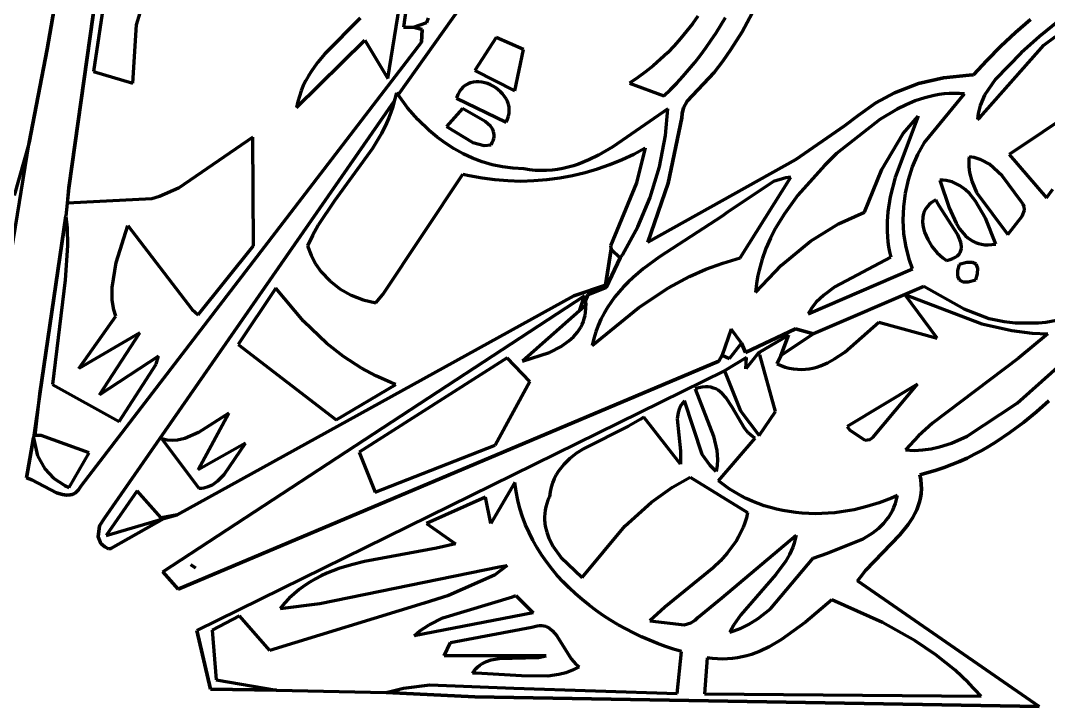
# Model space of a CAD drawing. Header units: millimetres. Extents: x 0 to 6.7, y 0 to 10.
# Drawn here: x 4.111 to 5.558, y 6.352 to 7.317 of the extents above; entities that cross this region are included whole.
import ezdxf

# ---------------------------------------------------------------- set-up
doc = ezdxf.new("R2010")
doc.units = ezdxf.units.MM
doc.layers.add('color#000000ff', color=7, linetype='CONTINUOUS', lineweight=100)
doc.layers.add('color#ffffffff', color=7, linetype='CONTINUOUS', lineweight=100)

msp = doc.modelspace()

# ---------------------------------------------------------------- linework, layer by layer
at = {"layer": 'color#000000ff'}
for p, q in [((4.1787, 7.0818), (4.3922, 8.5961)), ((4.334, 8.3476), (4.148, 7.277)), ((4.6426, 7.2127), (4.8346, 7.4837)), ((4.24, 7.4248), (4.2135, 7.2458)), ((4.6281, 7.236), (4.6466, 7.3526)), ((4.2738, 7.3112), (4.2791, 7.3283)), ((4.6537, 7.3352), (4.6499, 7.3082)), ((5.0645, 7.3237), (5.0567, 7.3129)), ((5.1409, 7.328), (5.1267, 7.3018)), ((4.2688, 7.2295), (4.2738, 7.3112)), ((4.5891, 7.3208), (4.5393, 7.2705)), ((5.0567, 7.3129), (5.0484, 7.3023)), ((5.09, 7.3), (5.1034, 7.3219)), ((5.5116, 7.3006), (5.5327, 7.3191)), ((5.5727, 7.3172), (5.5455, 7.2951)), ((4.6499, 7.3082), (4.6642, 7.3083)), ((4.6642, 7.3083), (4.676, 7.3047)), ((4.676, 7.3047), (4.6753, 7.2872)), ((5.0484, 7.3023), (5.0399, 7.292)), ((5.0829, 7.2893), (5.09, 7.3)), ((5.1267, 7.3018), (5.111, 7.2765)), ((5.4912, 7.2814), (5.5116, 7.3006)), ((5.5455, 7.2951), (5.5194, 7.2719)), ((5.5516, 7.2826), (5.5682, 7.2952)), ((4.6753, 7.2872), (4.1963, 6.6623)), ((4.4995, 7.1952), (4.5955, 7.2899)), ((4.5955, 7.2899), (4.6281, 7.236)), ((4.7806, 7.2937), (4.7504, 7.2473)), ((4.819, 7.2767), (4.7806, 7.2937)), ((5.0309, 7.2819), (5.0215, 7.2722)), ((5.0399, 7.292), (5.0309, 7.2819)), ((5.0756, 7.2788), (5.0829, 7.2893)), ((5.4618, 7.1816), (5.5516, 7.2826)), ((5.4715, 7.2614), (5.4912, 7.2814)), ((4.148, 7.277), (4.1229, 7.1457)), ((4.5393, 7.2705), (4.5293, 7.2587)), ((4.8065, 7.2184), (4.819, 7.2767)), ((5.0215, 7.2722), (5.0118, 7.2629)), ((5.0601, 7.2584), (5.0679, 7.2685)), ((5.0679, 7.2685), (5.0756, 7.2788)), ((5.111, 7.2765), (5.0996, 7.2602)), ((5.5194, 7.2719), (5.4835, 7.2348)), ((4.5246, 7.2525), (4.5202, 7.2462)), ((4.5293, 7.2587), (4.5246, 7.2525)), ((5.0015, 7.2539), (4.9909, 7.2453)), ((5.0118, 7.2629), (5.0015, 7.2539)), ((5.0519, 7.2485), (5.0601, 7.2584)), ((5.0996, 7.2602), (5.0874, 7.2445)), ((5.4526, 7.2408), (5.4715, 7.2614)), ((4.2135, 7.2458), (4.2688, 7.2295)), ((4.5161, 7.2397), (4.5123, 7.233)), ((4.5202, 7.2462), (4.5161, 7.2397)), ((4.7504, 7.2473), (4.8065, 7.2184)), ((4.9797, 7.2371), (4.968, 7.2293)), ((4.9909, 7.2453), (4.9797, 7.2371)), ((5.0347, 7.2295), (5.0434, 7.2389)), ((5.0434, 7.2389), (5.0519, 7.2485)), ((5.0874, 7.2445), (5.0493, 7.204)), ((5.3751, 7.2287), (5.4103, 7.237)), ((5.4103, 7.237), (5.4465, 7.2407)), ((5.4465, 7.2407), (5.4526, 7.2408)), ((4.5089, 7.226), (4.5059, 7.2187)), ((4.5123, 7.233), (4.5089, 7.226)), ((4.7341, 7.2241), (4.7312, 7.221)), ((4.7373, 7.2266), (4.7341, 7.2241)), ((4.7408, 7.2285), (4.7373, 7.2266)), ((4.7444, 7.2299), (4.7408, 7.2285)), ((4.7483, 7.2308), (4.7444, 7.2299)), ((4.7522, 7.2312), (4.7483, 7.2308)), ((4.7562, 7.2312), (4.7522, 7.2312)), ((4.7603, 7.2307), (4.7562, 7.2312)), ((4.7644, 7.2299), (4.7603, 7.2307)), ((4.7684, 7.2286), (4.7644, 7.2299)), ((4.7724, 7.2269), (4.7684, 7.2286)), ((4.7762, 7.225), (4.7724, 7.2269)), ((4.7799, 7.2227), (4.7762, 7.225)), ((4.7833, 7.2201), (4.7799, 7.2227)), ((4.968, 7.2293), (5.0163, 7.2115)), ((5.0257, 7.2204), (5.0347, 7.2295)), ((5.3413, 7.2157), (5.3751, 7.2287)), ((5.4835, 7.2348), (5.4678, 7.2123)), ((4.5033, 7.2112), (4.5012, 7.2033)), ((4.5059, 7.2187), (4.5033, 7.2112)), ((4.6558, 7.1947), (4.6426, 7.2127)), ((4.7264, 7.2131), (4.7246, 7.2082)), ((4.7246, 7.2082), (4.7943, 7.1742)), ((4.7286, 7.2174), (4.7264, 7.2131)), ((4.7312, 7.221), (4.7286, 7.2174)), ((4.7866, 7.2172), (4.7833, 7.2201)), ((4.7895, 7.2141), (4.7866, 7.2172)), ((4.7921, 7.2107), (4.7895, 7.2141)), ((4.7944, 7.2072), (4.7921, 7.2107)), ((5.0163, 7.2115), (5.0257, 7.2204)), ((5.3148, 7.2014), (5.3413, 7.2157)), ((5.3838, 7.2086), (5.3705, 7.2042)), ((5.3835, 7.1457), (5.44, 7.2143)), ((5.3973, 7.2119), (5.3838, 7.2086)), ((5.4042, 7.2131), (5.3973, 7.2119)), ((5.4112, 7.2141), (5.4042, 7.2131)), ((5.4183, 7.2146), (5.4112, 7.2141)), ((5.4254, 7.2149), (5.4183, 7.2146)), ((5.4327, 7.2148), (5.4254, 7.2149)), ((5.44, 7.2143), (5.4327, 7.2148)), ((5.4678, 7.2123), (5.4617, 7.198)), ((4.2291, 6.6169), (4.637, 7.2039)), ((4.5012, 7.2033), (4.4995, 7.1952)), ((4.6347, 7.1959), (4.6321, 7.188)), ((4.637, 7.2039), (4.6347, 7.1959)), ((4.6703, 7.178), (4.6558, 7.1947)), ((4.7328, 7.1937), (4.7107, 7.1683)), ((4.7649, 7.1751), (4.7328, 7.1937)), ((4.7962, 7.2034), (4.7944, 7.2072)), ((4.7976, 7.1995), (4.7962, 7.2034)), ((4.7985, 7.1955), (4.7976, 7.1995)), ((4.7989, 7.1914), (4.7985, 7.1955)), ((5.0223, 7.1931), (4.9449, 7.1396)), ((5.0188, 7.1558), (5.0223, 7.1931)), ((5.0444, 7.1944), (5.0423, 7.1864)), ((5.0493, 7.204), (5.0444, 7.1944)), ((5.29, 7.1839), (5.3148, 7.2014)), ((5.3576, 7.1989), (5.345, 7.1927)), ((5.3705, 7.2042), (5.3576, 7.1989)), ((5.4617, 7.198), (5.4591, 7.1865)), ((5.6139, 7.2034), (5.5027, 7.1286)), ((4.6292, 7.1804), (4.626, 7.1728)), ((4.6321, 7.188), (4.6292, 7.1804)), ((4.7965, 7.1785), (4.7979, 7.1829)), ((4.7979, 7.1829), (4.7987, 7.1872)), ((4.7987, 7.1872), (4.7989, 7.1914)), ((5.0419, 7.1806), (5.0225, 7.0885)), ((5.0423, 7.1864), (5.0419, 7.1806)), ((5.271, 7.1694), (5.29, 7.1839)), ((5.345, 7.1927), (5.3207, 7.1782)), ((5.3747, 7.1826), (5.3422, 7.0963)), ((5.3535, 7.1582), (5.3747, 7.1826)), ((5.4591, 7.1865), (5.4583, 7.1783)), ((5.4583, 7.1783), (5.4618, 7.1816)), ((4.626, 7.1728), (4.6188, 7.1582)), ((4.6861, 7.1626), (4.6703, 7.178)), ((4.7107, 7.1683), (4.7477, 7.1456)), ((4.7724, 7.1687), (4.7649, 7.1751)), ((4.7751, 7.165), (4.7724, 7.1687)), ((4.7768, 7.161), (4.7751, 7.165)), ((4.7943, 7.1742), (4.7965, 7.1785)), ((5.2025, 7.1217), (5.271, 7.1694)), ((5.3207, 7.1782), (5.2595, 7.13)), ((4.4376, 7.153), (4.333, 7.0812)), ((4.4386, 7.0003), (4.4376, 7.153)), ((4.6188, 7.1582), (4.6064, 7.1371)), ((4.6974, 7.1532), (4.6861, 7.1626)), ((4.7091, 7.1446), (4.6974, 7.1532)), ((4.7762, 7.1486), (4.777, 7.1513)), ((4.7773, 7.1587), (4.7768, 7.161)), ((4.777, 7.1513), (4.7774, 7.1539)), ((4.7775, 7.1564), (4.7773, 7.1587)), ((4.7774, 7.1539), (4.7775, 7.1564)), ((5.0102, 7.1116), (5.0188, 7.1558)), ((5.3233, 7.1076), (5.3535, 7.1582)), ((4.1229, 7.1457), (4.1018, 7.0713)), ((4.6064, 7.1371), (4.5528, 7.0635)), ((4.7214, 7.1368), (4.7091, 7.1446)), ((4.7341, 7.1298), (4.7214, 7.1368)), ((4.7477, 7.1456), (4.7636, 7.1417)), ((4.7636, 7.1417), (4.7735, 7.1425)), ((4.7735, 7.1425), (4.775, 7.1456)), ((4.775, 7.1456), (4.7762, 7.1486)), ((4.9449, 7.1396), (4.9246, 7.1279)), ((4.9742, 7.1294), (4.9904, 7.1381)), ((4.9904, 7.1381), (4.9782, 7.0889)), ((5.3743, 7.129), (5.3835, 7.1457)), ((4.7473, 7.1238), (4.7341, 7.1298)), ((4.7609, 7.1186), (4.7473, 7.1238)), ((4.9107, 7.1211), (4.8965, 7.1154)), ((4.9246, 7.1279), (4.9107, 7.1211)), ((4.9406, 7.1146), (4.9576, 7.1216)), ((4.9576, 7.1216), (4.9742, 7.1294)), ((4.9941, 7.0052), (5.2025, 7.1217)), ((5.2595, 7.13), (5.2426, 7.1134)), ((5.3667, 7.1114), (5.3743, 7.129)), ((5.4462, 7.1257), (5.4458, 7.1211)), ((5.4458, 7.1211), (5.4459, 7.1121)), ((5.4534, 7.1246), (5.4462, 7.1257)), ((5.4633, 7.1215), (5.4534, 7.1246)), ((5.4752, 7.115), (5.4633, 7.1215)), ((5.5027, 7.1286), (5.5552, 7.0677)), ((4.7749, 7.1145), (4.7609, 7.1186)), ((4.7893, 7.1115), (4.7749, 7.1145)), ((4.8041, 7.1096), (4.7893, 7.1115)), ((4.8192, 7.1088), (4.8041, 7.1096)), ((4.8275, 7.1074), (4.8192, 7.1088)), ((4.8356, 7.1065), (4.8275, 7.1074)), ((4.8436, 7.1062), (4.8356, 7.1065)), ((4.8515, 7.1063), (4.8436, 7.1062)), ((4.8593, 7.1068), (4.8515, 7.1063)), ((4.8669, 7.1078), (4.8593, 7.1068)), ((4.8744, 7.1091), (4.8669, 7.1078)), ((4.8819, 7.1109), (4.8744, 7.1091)), ((4.8892, 7.113), (4.8819, 7.1109)), ((4.8965, 7.1154), (4.8892, 7.113)), ((4.9058, 7.1034), (4.9233, 7.1086)), ((4.9233, 7.1086), (4.9406, 7.1146)), ((4.9971, 7.0684), (5.0102, 7.1116)), ((5.2426, 7.1134), (5.2051, 7.0715)), ((5.299, 7.0478), (5.3233, 7.1076)), ((5.3608, 7.0932), (5.3667, 7.1114)), ((5.4459, 7.1121), (5.4469, 7.1035)), ((5.4929, 7.099), (5.4752, 7.115)), ((4.621, 6.9316), (4.7334, 7.1012)), ((4.7334, 7.1012), (4.7424, 7.0992)), ((4.7424, 7.0992), (4.7605, 7.0958)), ((4.7605, 7.0958), (4.7787, 7.0934)), ((4.7787, 7.0934), (4.7969, 7.092)), ((4.7969, 7.092), (4.8152, 7.0915)), ((4.8152, 7.0915), (4.8335, 7.092)), ((4.8335, 7.092), (4.8518, 7.0935)), ((4.8518, 7.0935), (4.8699, 7.0959)), ((4.8699, 7.0959), (4.8879, 7.0992)), ((4.8879, 7.0992), (4.9058, 7.1034)), ((5.1241, 6.9831), (5.1953, 7.097)), ((5.1881, 7.0959), (5.1711, 7.0906)), ((5.1953, 7.097), (5.1881, 7.0959)), ((5.3422, 7.0963), (5.3353, 7.069)), ((5.3566, 7.0745), (5.3608, 7.0932)), ((5.405, 7.0926), (5.4184, 7.0535)), ((5.4096, 7.0925), (5.405, 7.0926)), ((5.414, 7.0921), (5.4096, 7.0925)), ((5.4183, 7.0913), (5.414, 7.0921)), ((5.4469, 7.1035), (5.4501, 7.0911)), ((5.5198, 7.0626), (5.4929, 7.099)), ((4.177, 7.0603), (4.1787, 7.0818)), ((4.333, 7.0812), (4.3065, 7.0699)), ((4.9782, 7.0889), (4.9413, 7.0002)), ((5.0225, 7.0885), (4.9941, 7.0052)), ((5.1711, 7.0906), (5.106, 7.0474)), ((5.4224, 7.0901), (5.4183, 7.0913)), ((5.4263, 7.0886), (5.4224, 7.0901)), ((5.4301, 7.0868), (5.4263, 7.0886)), ((5.4337, 7.0847), (5.4301, 7.0868)), ((5.4406, 7.0797), (5.4337, 7.0847)), ((5.4469, 7.0737), (5.4406, 7.0797)), ((5.4501, 7.0911), (5.4568, 7.0755)), ((5.5552, 7.0677), (5.5643, 7.0799)), ((4.2954, 7.0664), (4.177, 7.0603)), ((4.3065, 7.0699), (4.2954, 7.0664)), ((4.5528, 7.0635), (4.5299, 7.0292)), ((4.9797, 7.0269), (4.9971, 7.0684)), ((5.2051, 7.0715), (5.1862, 7.0455)), ((5.3353, 7.069), (5.3321, 7.0482)), ((5.3542, 7.0555), (5.3566, 7.0745)), ((5.3961, 7.0629), (5.3928, 7.0608)), ((5.3997, 7.0649), (5.3961, 7.0629)), ((5.4009, 7.0622), (5.3997, 7.0649)), ((5.4553, 7.0633), (5.4469, 7.0737)), ((5.4692, 7.0393), (5.4553, 7.0633)), ((5.4568, 7.0755), (5.501, 7.0164)), ((5.3535, 7.0364), (5.3542, 7.0555)), ((5.3839, 7.0501), (5.3826, 7.0471)), ((5.3856, 7.053), (5.3839, 7.0501)), ((5.3876, 7.0558), (5.3856, 7.053)), ((5.39, 7.0584), (5.3876, 7.0558)), ((5.3928, 7.0608), (5.39, 7.0584)), ((5.404, 7.0565), (5.4009, 7.0622)), ((5.4126, 7.0435), (5.404, 7.0565)), ((5.4184, 7.0535), (5.4282, 7.0319)), ((5.5223, 7.059), (5.5198, 7.0626)), ((5.5211, 7.0422), (5.5241, 7.0504)), ((5.5237, 7.0555), (5.5223, 7.059)), ((5.5241, 7.0504), (5.5237, 7.0555)), ((4.1377, 6.7918), (4.1747, 7.0419)), ((4.1747, 7.0419), (4.1762, 7.0254)), ((5.0985, 7.042), (5.0103, 6.9848)), ((5.106, 7.0474), (5.0985, 7.042)), ((5.1862, 7.0455), (5.1738, 7.025)), ((5.2626, 7.0311), (5.299, 7.0478)), ((5.3321, 7.0482), (5.331, 7.0343)), ((5.331, 7.0343), (5.331, 7.0202)), ((5.3546, 7.0173), (5.3535, 7.0364)), ((5.3811, 7.0406), (5.3808, 7.0337)), ((5.3817, 7.0439), (5.3811, 7.0406)), ((5.3826, 7.0471), (5.3817, 7.0439)), ((5.4306, 7.0155), (5.4126, 7.0435)), ((5.4839, 7.0026), (5.4692, 7.0393)), ((5.501, 7.0164), (5.5211, 7.0422)), ((4.1762, 7.0254), (4.1768, 7.0007)), ((4.2453, 6.9768), (4.2616, 7.0287)), ((4.2616, 7.0287), (4.3526, 6.9105)), ((4.5299, 7.0292), (4.5219, 7.0148)), ((4.9582, 6.9874), (4.9797, 7.0269)), ((5.1738, 7.025), (5.1666, 7.0109)), ((5.2232, 7.0067), (5.2626, 7.0311)), ((5.331, 7.0202), (5.332, 7.006)), ((5.3808, 7.0337), (5.3817, 7.0267)), ((5.3817, 7.0267), (5.3836, 7.0195)), ((5.3836, 7.0195), (5.388, 7.009)), ((5.4282, 7.0319), (5.4329, 7.0242)), ((5.4329, 7.0242), (5.4384, 7.0174)), ((4.5219, 7.0148), (4.5148, 7)), ((5.1666, 7.0109), (5.1602, 6.9964)), ((5.1823, 6.9731), (5.2232, 7.0067)), ((5.332, 7.006), (5.333, 6.9988)), ((5.3575, 6.9984), (5.3546, 7.0173)), ((5.388, 7.009), (5.394, 6.9991)), ((5.4335, 7.0087), (5.4306, 7.0155)), ((5.4345, 7.0054), (5.4335, 7.0087)), ((5.4352, 7.0023), (5.4345, 7.0054)), ((5.4384, 7.0174), (5.4414, 7.0143)), ((5.4414, 7.0143), (5.4445, 7.0115)), ((5.4445, 7.0115), (5.4479, 7.009)), ((5.4479, 7.009), (5.4515, 7.0068)), ((5.4515, 7.0068), (5.4554, 7.005)), ((5.4554, 7.005), (5.4595, 7.0035)), ((4.1768, 7.0007), (4.1737, 6.9517)), ((4.3609, 6.9031), (4.4386, 7.0003)), ((4.5148, 7), (4.5197, 6.9869)), ((4.9422, 6.9953), (4.9342, 6.9449)), ((4.9413, 7.0002), (4.9422, 6.9953)), ((5.1602, 6.9964), (5.1549, 6.9815)), ((5.333, 6.9988), (5.3344, 6.9917)), ((5.3344, 6.9917), (5.336, 6.9844)), ((5.3623, 6.9798), (5.3575, 6.9984)), ((5.394, 6.9991), (5.4012, 6.9904)), ((5.4321, 6.9886), (5.4337, 6.991)), ((5.4337, 6.991), (5.4348, 6.9936)), ((5.4348, 6.9936), (5.4354, 6.9963)), ((5.4355, 6.9992), (5.4352, 7.0023)), ((5.4354, 6.9963), (5.4355, 6.9992)), ((5.4595, 7.0035), (5.4638, 7.0025)), ((5.4638, 7.0025), (5.4684, 7.0018)), ((5.4684, 7.0018), (5.4733, 7.0016)), ((5.4733, 7.0016), (5.4784, 7.0019)), ((5.4784, 7.0019), (5.4839, 7.0026)), ((4.2395, 6.9414), (4.2453, 6.9768)), ((4.5197, 6.9869), (4.5262, 6.9748)), ((4.9354, 6.9414), (4.9552, 6.9833)), ((4.9552, 6.9833), (4.9582, 6.9874)), ((5.0103, 6.9848), (4.9874, 6.9678)), ((5.0758, 6.9672), (5.0995, 6.976)), ((5.0995, 6.976), (5.1241, 6.9831)), ((5.1549, 6.9815), (5.1507, 6.9661)), ((5.336, 6.9844), (5.2572, 6.9425)), ((5.3664, 6.9677), (5.3623, 6.9798)), ((5.4012, 6.9904), (5.4092, 6.9833)), ((5.4092, 6.9833), (5.4147, 6.9797)), ((5.4147, 6.9797), (5.4195, 6.981)), ((5.4195, 6.981), (5.4236, 6.9825)), ((5.4236, 6.9825), (5.4271, 6.9843)), ((5.4271, 6.9843), (5.4299, 6.9863)), ((5.4299, 6.9863), (5.4321, 6.9886)), ((5.4431, 6.9768), (5.4325, 6.974)), ((5.451, 6.9769), (5.4431, 6.9768)), ((5.4561, 6.9743), (5.451, 6.9769)), ((4.5262, 6.9748), (4.534, 6.9637)), ((4.534, 6.9637), (4.5463, 6.9507)), ((4.9874, 6.9678), (4.9731, 6.9556)), ((5.0528, 6.9569), (5.0758, 6.9672)), ((5.1458, 6.9343), (5.1823, 6.9731)), ((5.1507, 6.9661), (5.149, 6.9583)), ((5.2196, 6.9045), (5.3664, 6.9677)), ((5.4302, 6.9656), (5.4299, 6.9576)), ((5.4325, 6.974), (5.4302, 6.9656)), ((5.4585, 6.9689), (5.4561, 6.9743)), ((5.4581, 6.9608), (5.4585, 6.9689)), ((4.1737, 6.9517), (4.1557, 6.8048)), ((4.5463, 6.9507), (4.5605, 6.9397)), ((4.9663, 6.9492), (4.9598, 6.9425)), ((4.9731, 6.9556), (4.9663, 6.9492)), ((5.0232, 6.9409), (5.0528, 6.9569)), ((5.1476, 6.9504), (5.1466, 6.9424)), ((5.149, 6.9583), (5.1476, 6.9504)), ((5.4299, 6.9576), (5.4322, 6.9523)), ((5.4322, 6.9523), (5.4374, 6.9496)), ((5.4374, 6.9496), (5.4452, 6.9496)), ((5.4452, 6.9496), (5.4558, 6.9523)), ((5.4558, 6.9523), (5.4581, 6.9608)), ((4.2399, 6.9235), (4.2395, 6.9414)), ((4.4702, 6.9404), (4.4172, 6.8613)), ((4.5091, 6.8939), (4.4702, 6.9404)), ((4.5605, 6.9397), (4.5763, 6.9309)), ((4.9342, 6.9449), (4.8896, 6.93)), ((4.9094, 6.931), (4.9354, 6.9414)), ((4.9536, 6.9356), (4.9477, 6.9285)), ((4.9598, 6.9425), (4.9536, 6.9356)), ((4.9811, 6.9132), (5.0232, 6.9409)), ((5.1466, 6.9424), (5.1458, 6.9343)), ((5.3828, 6.943), (5.2273, 6.8763)), ((5.2572, 6.9425), (5.2416, 6.9309)), ((5.4393, 6.9108), (5.3828, 6.943)), ((4.2422, 6.91), (4.2399, 6.9235)), ((4.311, 6.5409), (4.905, 6.9296)), ((4.8896, 6.93), (4.3314, 6.6215)), ((4.5763, 6.9309), (4.5933, 6.9243)), ((4.5933, 6.9243), (4.6112, 6.9201)), ((4.6112, 6.9201), (4.621, 6.9316)), ((4.905, 6.9296), (4.8979, 6.9089)), ((4.9063, 6.9234), (4.9094, 6.931)), ((4.9065, 6.9164), (4.9063, 6.9234)), ((4.9422, 6.9211), (4.9371, 6.9134)), ((4.9477, 6.9285), (4.9422, 6.9211)), ((5.2312, 6.9207), (5.225, 6.913)), ((5.2416, 6.9309), (5.2312, 6.9207)), ((5.4015, 6.87), (5.3556, 6.9318)), ((5.3556, 6.9318), (5.4641, 6.8904)), ((4.2448, 6.901), (4.2422, 6.91)), ((4.3526, 6.9105), (4.3609, 6.9031)), ((4.8979, 6.9089), (4.8177, 6.8378)), ((4.9055, 6.902), (4.9062, 6.9066)), ((4.9062, 6.9066), (4.9066, 6.9114)), ((4.9066, 6.9114), (4.9065, 6.9164)), ((4.9157, 6.8597), (4.9811, 6.9132)), ((4.9323, 6.9053), (4.928, 6.897)), ((4.9371, 6.9134), (4.9323, 6.9053)), ((5.225, 6.913), (5.2196, 6.9045)), ((5.4746, 6.8976), (5.4393, 6.9108)), ((4.1927, 6.8275), (4.2448, 6.901)), ((4.5419, 6.8627), (4.5091, 6.8939)), ((4.8996, 6.8856), (4.9015, 6.8895)), ((4.9015, 6.8895), (4.9032, 6.8935)), ((4.9032, 6.8935), (4.9045, 6.8977)), ((4.9045, 6.8977), (4.9055, 6.902)), ((4.928, 6.897), (4.9242, 6.8882)), ((5.2712, 6.8506), (5.319, 6.8927)), ((5.319, 6.8927), (5.4015, 6.87)), ((5.4641, 6.8904), (5.5064, 6.881)), ((5.4956, 6.8931), (5.4746, 6.8976)), ((5.5118, 6.8914), (5.4956, 6.8931)), ((5.5283, 6.8915), (5.5118, 6.8914)), ((5.5337, 6.8912), (5.5283, 6.8915)), ((5.5442, 6.8913), (5.5337, 6.8912)), ((5.5544, 6.8922), (5.5442, 6.8913)), ((5.5695, 6.8952), (5.5544, 6.8922)), ((4.2785, 6.8779), (4.1927, 6.8275)), ((4.2217, 6.7906), (4.2785, 6.8779)), ((4.8892, 6.872), (4.8949, 6.8785)), ((4.8949, 6.8785), (4.8996, 6.8856)), ((4.9208, 6.8791), (4.918, 6.8696)), ((4.9242, 6.8882), (4.9208, 6.8791)), ((5.1115, 6.8828), (5.0986, 6.8464)), ((5.1258, 6.8632), (5.1115, 6.8828)), ((5.2017, 6.8835), (5.1317, 6.8501)), ((5.2273, 6.8763), (5.2017, 6.8835)), ((5.5064, 6.881), (5.5353, 6.8774)), ((5.5572, 6.8765), (5.516, 6.8422)), ((5.5353, 6.8774), (5.5572, 6.8765)), ((4.4172, 6.8613), (4.555, 6.7554)), ((4.5656, 6.8442), (4.5419, 6.8627)), ((4.8718, 6.8585), (4.8828, 6.8662)), ((4.8828, 6.8662), (4.8892, 6.872)), ((4.918, 6.8696), (4.9157, 6.8597)), ((5.1317, 6.8501), (5.1258, 6.8632)), ((5.1499, 6.8494), (5.1918, 6.8744)), ((5.1918, 6.8744), (5.1814, 6.8456)), ((5.514, 6.7787), (5.6128, 6.8672)), ((4.8177, 6.8378), (4.8556, 6.8502)), ((4.8556, 6.8502), (4.8718, 6.8585)), ((5.0986, 6.8464), (5.0938, 6.838)), ((5.1516, 6.8468), (5.1499, 6.8494)), ((5.1736, 6.7668), (5.1516, 6.8468)), ((5.2569, 6.841), (5.2712, 6.8506)), ((4.305, 6.8447), (4.2217, 6.7906)), ((4.2494, 6.7527), (4.3018, 6.8338)), ((4.3018, 6.8338), (4.305, 6.8447)), ((5.0938, 6.838), (4.3326, 6.5165)), ((4.5909, 6.8278), (4.5656, 6.8442)), ((4.7958, 6.8423), (4.5873, 6.7097)), ((4.8277, 6.8093), (4.7958, 6.8423)), ((5.1814, 6.8456), (5.1754, 6.8341)), ((5.1754, 6.8341), (5.1815, 6.8315)), ((5.1815, 6.8315), (5.1874, 6.8294)), ((5.2369, 6.8312), (5.2471, 6.8356)), ((5.2471, 6.8356), (5.2569, 6.841)), ((5.516, 6.8422), (5.3948, 6.7507)), ((4.3589, 6.4587), (5.1021, 6.8243)), ((4.6109, 6.8171), (4.5909, 6.8278)), ((4.6319, 6.8078), (4.6109, 6.8171)), ((5.1021, 6.8243), (5.1245, 6.7677)), ((5.1874, 6.8294), (5.1932, 6.8279)), ((5.1932, 6.8279), (5.199, 6.8268)), ((5.199, 6.8268), (5.2047, 6.8263)), ((5.2047, 6.8263), (5.2103, 6.8261)), ((5.2103, 6.8261), (5.2158, 6.8264)), ((5.2158, 6.8264), (5.2212, 6.8271)), ((5.2212, 6.8271), (5.2265, 6.8281)), ((5.2265, 6.8281), (5.2318, 6.8295)), ((5.2318, 6.8295), (5.2369, 6.8312)), ((4.1557, 6.8048), (4.2494, 6.7527)), ((4.555, 6.7554), (4.6391, 6.8051)), ((4.6391, 6.8051), (4.6319, 6.8078)), ((4.7791, 6.7193), (4.8277, 6.8093)), ((5.3739, 6.8053), (5.2746, 6.7457)), ((5.3109, 6.7301), (5.3739, 6.8053)), ((4.1312, 6.7329), (4.1377, 6.7918)), ((5.0658, 6.8002), (5.0607, 6.7987)), ((5.0607, 6.7987), (5.0864, 6.732)), ((5.0705, 6.8012), (5.0658, 6.8002)), ((5.075, 6.8016), (5.0705, 6.8012)), ((5.0791, 6.8016), (5.075, 6.8016)), ((5.0829, 6.801), (5.0791, 6.8016)), ((5.0865, 6.8), (5.0829, 6.801)), ((5.0899, 6.7986), (5.0865, 6.8)), ((5.093, 6.7969), (5.0899, 6.7986)), ((5.0959, 6.7948), (5.093, 6.7969)), ((5.0986, 6.7923), (5.0959, 6.7948)), ((5.1036, 6.7867), (5.0986, 6.7923)), ((5.0415, 6.7767), (5.0385, 6.7714)), ((5.0456, 6.7817), (5.0415, 6.7767)), ((5.0707, 6.7062), (5.0456, 6.7817)), ((5.1125, 6.773), (5.1036, 6.7867)), ((5.4434, 6.7323), (5.514, 6.7787)), ((5.5588, 6.7819), (5.5411, 6.7663)), ((4.3607, 6.6849), (4.4039, 6.7646)), ((4.4039, 6.7646), (4.3614, 6.7372)), ((4.9882, 6.7589), (4.9831, 6.7555)), ((5.04, 6.6926), (4.9882, 6.7589)), ((5.0365, 6.7657), (5.0351, 6.7568)), ((5.0385, 6.7714), (5.0365, 6.7657)), ((5.1301, 6.7435), (5.1125, 6.773)), ((5.1245, 6.7677), (5.1505, 6.7331)), ((5.1505, 6.7331), (5.1736, 6.7668)), ((5.5411, 6.7663), (5.5228, 6.7513)), ((4.9669, 6.7464), (4.9041, 6.7148)), ((4.9831, 6.7555), (4.9669, 6.7464)), ((5.0351, 6.7568), (5.0398, 6.7113)), ((5.2746, 6.7457), (5.278, 6.7412)), ((5.3948, 6.7507), (5.3752, 6.7325)), ((5.5228, 6.7513), (5.5039, 6.7372)), ((4.1398, 6.7332), (4.1312, 6.7329)), ((4.2074, 6.7089), (4.1398, 6.7332)), ((4.3614, 6.7372), (4.3421, 6.7287)), ((5.0864, 6.732), (5.0912, 6.7119)), ((5.1354, 6.7371), (5.1301, 6.7435)), ((5.1384, 6.7342), (5.1354, 6.7371)), ((5.1415, 6.7316), (5.1384, 6.7342)), ((5.1449, 6.7293), (5.1415, 6.7316)), ((5.278, 6.7412), (5.2994, 6.7265)), ((5.3066, 6.7275), (5.3109, 6.7301)), ((5.3752, 6.7325), (5.3627, 6.7196)), ((5.4214, 6.7225), (5.4434, 6.7323)), ((5.5039, 6.7372), (5.4845, 6.7242)), ((4.1191, 6.6733), (4.129, 6.7296)), ((4.129, 6.7296), (4.1346, 6.7046)), ((4.3096, 6.7282), (4.3618, 6.6588)), ((4.3173, 6.7267), (4.3096, 6.7282)), ((4.3247, 6.7262), (4.3173, 6.7267)), ((4.3318, 6.7266), (4.3247, 6.7262)), ((4.3421, 6.7287), (4.3318, 6.7266)), ((4.4274, 6.7225), (4.3607, 6.6849)), ((4.3974, 6.6784), (4.4274, 6.7225)), ((4.61, 6.6532), (4.7791, 6.7193)), ((5.0936, 6.6693), (5.1449, 6.7293)), ((5.2994, 6.7265), (5.3066, 6.7275)), ((5.3627, 6.7196), (5.3567, 6.7129)), ((5.3929, 6.7144), (5.4045, 6.717)), ((5.4045, 6.717), (5.4214, 6.7225)), ((5.4745, 6.718), (5.4644, 6.7122)), ((5.4845, 6.7242), (5.4745, 6.718)), ((4.1346, 6.7046), (4.1447, 6.686)), ((4.1794, 6.6601), (4.2074, 6.7089)), ((4.5873, 6.7097), (4.61, 6.6532)), ((4.8937, 6.7081), (4.8842, 6.7006)), ((4.9041, 6.7148), (4.8937, 6.7081)), ((5.0398, 6.7113), (5.04, 6.6926)), ((5.0816, 6.6907), (5.0707, 6.7062)), ((5.0912, 6.7119), (5.0921, 6.6995)), ((5.3567, 6.7129), (5.369, 6.7122)), ((5.369, 6.7122), (5.381, 6.7128)), ((5.381, 6.7128), (5.3929, 6.7144)), ((5.4436, 6.7014), (5.433, 6.6966)), ((5.4541, 6.7066), (5.4436, 6.7014)), ((5.4644, 6.7122), (5.4541, 6.7066)), ((4.8718, 6.6877), (4.8683, 6.6829)), ((4.8756, 6.6923), (4.8718, 6.6877)), ((4.8797, 6.6966), (4.8756, 6.6923)), ((4.8842, 6.7006), (4.8797, 6.6966)), ((5.09, 6.6824), (5.0816, 6.6907)), ((5.0915, 6.6911), (5.09, 6.6824)), ((5.0921, 6.6995), (5.0915, 6.6911)), ((5.4112, 6.6879), (5.4, 6.6842)), ((5.4222, 6.6921), (5.4112, 6.6879)), ((5.433, 6.6966), (5.4222, 6.6921)), ((4.1268, 6.6705), (4.1191, 6.6733)), ((4.1447, 6.686), (4.1572, 6.6728)), ((4.1572, 6.6728), (4.1733, 6.6627)), ((4.3886, 6.6691), (4.3974, 6.6784)), ((4.8623, 6.6723), (4.8599, 6.6665)), ((4.8651, 6.6777), (4.8623, 6.6723)), ((4.8683, 6.6829), (4.8651, 6.6777)), ((5.0286, 6.6602), (5.0538, 6.6746)), ((5.0538, 6.6746), (5.1345, 6.6246)), ((5.3886, 6.6808), (5.3771, 6.6779)), ((5.3771, 6.6779), (5.3783, 6.671)), ((5.4, 6.6842), (5.3886, 6.6808)), ((4.1613, 6.6526), (4.1268, 6.6705)), ((4.1733, 6.6627), (4.1794, 6.6601)), ((4.1944, 6.6592), (4.1924, 6.6565)), ((4.1963, 6.6623), (4.1944, 6.6592)), ((4.3618, 6.6588), (4.3654, 6.659)), ((4.3654, 6.659), (4.3688, 6.6594)), ((4.3688, 6.6594), (4.3751, 6.6611)), ((4.3751, 6.6611), (4.3809, 6.6637)), ((4.3809, 6.6637), (4.3886, 6.6691)), ((4.8067, 6.6667), (4.7731, 6.6093)), ((4.8084, 6.6544), (4.8067, 6.6667)), ((4.8579, 6.6603), (4.8564, 6.6538)), ((4.8599, 6.6665), (4.8579, 6.6603)), ((4.9992, 6.6393), (5.0286, 6.6602)), ((5.101, 6.6635), (5.0936, 6.6693)), ((5.1086, 6.6582), (5.101, 6.6635)), ((5.1164, 6.6532), (5.1086, 6.6582)), ((5.3783, 6.671), (5.379, 6.6643)), ((5.3791, 6.6578), (5.3787, 6.6516)), ((5.379, 6.6643), (5.3791, 6.6578)), ((4.1699, 6.6499), (4.1613, 6.6526)), ((4.1754, 6.6491), (4.1699, 6.6499)), ((4.1807, 6.6495), (4.1754, 6.6491)), ((4.1832, 6.6501), (4.1807, 6.6495)), ((4.1856, 6.6511), (4.1832, 6.6501)), ((4.188, 6.6525), (4.1856, 6.6511)), ((4.1902, 6.6543), (4.188, 6.6525)), ((4.1924, 6.6565), (4.1902, 6.6543)), ((4.2748, 6.6554), (4.2315, 6.5924)), ((4.3085, 6.6172), (4.2748, 6.6554)), ((4.7653, 6.6463), (4.6824, 6.609)), ((4.7731, 6.6093), (4.7653, 6.6463)), ((4.8108, 6.6422), (4.8084, 6.6544)), ((4.8553, 6.6469), (4.8533, 6.642)), ((4.8564, 6.6538), (4.8553, 6.6469)), ((5.1244, 6.6487), (5.1164, 6.6532)), ((5.1325, 6.6445), (5.1244, 6.6487)), ((5.1408, 6.6407), (5.1325, 6.6445)), ((5.3371, 6.6449), (5.3199, 6.6383)), ((5.3454, 6.6486), (5.3371, 6.6449)), ((5.3441, 6.6428), (5.3454, 6.6486)), ((5.3778, 6.6455), (5.3765, 6.6397)), ((5.3787, 6.6516), (5.3778, 6.6455)), ((4.8139, 6.6304), (4.8108, 6.6422)), ((4.8175, 6.6187), (4.8139, 6.6304)), ((4.8503, 6.6325), (4.8494, 6.6278)), ((4.8516, 6.6372), (4.8503, 6.6325)), ((4.8533, 6.642), (4.8516, 6.6372)), ((4.9618, 6.6053), (4.9992, 6.6393)), ((5.1493, 6.6373), (5.1408, 6.6407)), ((5.1578, 6.6343), (5.1493, 6.6373)), ((5.1665, 6.6317), (5.1578, 6.6343)), ((5.1753, 6.6294), (5.1665, 6.6317)), ((5.1842, 6.6275), (5.1753, 6.6294)), ((5.3024, 6.6329), (5.2844, 6.6286)), ((5.3199, 6.6383), (5.3024, 6.6329)), ((5.3383, 6.627), (5.3405, 6.6319)), ((5.3405, 6.6319), (5.3425, 6.6372)), ((5.3425, 6.6372), (5.3441, 6.6428)), ((5.3748, 6.634), (5.3726, 6.6284)), ((5.3765, 6.6397), (5.3748, 6.634)), ((4.2221, 6.6061), (4.2291, 6.6169)), ((4.2315, 6.5924), (4.3127, 6.6161)), ((4.3127, 6.6161), (4.2377, 6.5742)), ((4.3314, 6.6215), (4.3085, 6.6172)), ((4.8218, 6.6074), (4.8175, 6.6187)), ((4.8488, 6.6232), (4.8485, 6.6187)), ((4.8485, 6.6187), (4.8486, 6.6142)), ((4.8486, 6.6142), (4.8495, 6.6054)), ((4.8494, 6.6278), (4.8488, 6.6232)), ((5.1327, 6.6173), (5.1305, 6.6102)), ((5.1345, 6.6246), (5.1327, 6.6173)), ((5.1932, 6.6259), (5.1842, 6.6275)), ((5.2022, 6.6247), (5.1932, 6.6259)), ((5.2113, 6.6238), (5.2022, 6.6247)), ((5.2205, 6.6232), (5.2113, 6.6238)), ((5.2296, 6.623), (5.2205, 6.6232)), ((5.2388, 6.6232), (5.2296, 6.623)), ((5.248, 6.6236), (5.2388, 6.6232)), ((5.2571, 6.6244), (5.248, 6.6236)), ((5.2663, 6.6255), (5.2571, 6.6244)), ((5.2844, 6.6286), (5.2663, 6.6255)), ((5.3297, 6.6137), (5.3328, 6.6178)), ((5.3328, 6.6178), (5.3357, 6.6223)), ((5.3357, 6.6223), (5.3383, 6.627)), ((5.3672, 6.6178), (5.3606, 6.6077)), ((5.3701, 6.6231), (5.3672, 6.6178)), ((5.3726, 6.6284), (5.3701, 6.6231)), ((4.2201, 6.5905), (4.2221, 6.6061)), ((4.6824, 6.609), (4.7231, 6.5805)), ((4.8267, 6.5964), (4.8218, 6.6074)), ((4.8495, 6.6054), (4.8516, 6.5969)), ((4.9015, 6.533), (4.9618, 6.6053)), ((5.128, 6.6034), (5.1251, 6.5969)), ((5.1305, 6.6102), (5.128, 6.6034)), ((5.3108, 6.5961), (5.319, 6.6025)), ((5.319, 6.6025), (5.3264, 6.6097)), ((5.3264, 6.6097), (5.3297, 6.6137)), ((5.3606, 6.6077), (5.349, 6.5933)), ((4.224, 6.5812), (4.2201, 6.5905)), ((4.8321, 6.5856), (4.8267, 6.5964)), ((4.838, 6.5751), (4.8321, 6.5856)), ((4.8516, 6.5969), (4.8546, 6.5887)), ((4.8546, 6.5887), (4.8608, 6.5769)), ((5.0981, 6.5047), (5.2029, 6.5928)), ((5.1218, 6.5905), (5.1182, 6.5844)), ((5.1251, 6.5969), (5.1218, 6.5905)), ((5.2016, 6.587), (5.2, 6.5815)), ((5.2029, 6.5928), (5.2016, 6.587)), ((5.2469, 6.5675), (5.2973, 6.5878)), ((5.2973, 6.5878), (5.3108, 6.5961)), ((5.349, 6.5933), (5.3005, 6.5429)), ((4.2292, 6.5763), (4.224, 6.5812)), ((4.2347, 6.5736), (4.2292, 6.5763)), ((4.2377, 6.5742), (4.2347, 6.5736)), ((4.6965, 6.5744), (4.5948, 6.5558)), ((4.7231, 6.5805), (4.6965, 6.5744)), ((4.8444, 6.5649), (4.838, 6.5751)), ((4.8608, 6.5769), (4.8714, 6.562)), ((5.1143, 6.5785), (5.1058, 6.5673)), ((5.1182, 6.5844), (5.1143, 6.5785)), ((5.198, 6.5761), (5.1934, 6.5657)), ((5.2, 6.5815), (5.198, 6.5761)), ((4.8514, 6.555), (4.8444, 6.5649)), ((4.8714, 6.562), (4.9015, 6.533)), ((5.0962, 6.5567), (5.086, 6.5466)), ((5.1058, 6.5673), (5.0962, 6.5567)), ((5.1666, 6.4891), (5.2269, 6.5606)), ((5.1934, 6.5657), (5.1878, 6.5559)), ((5.2269, 6.5606), (5.2469, 6.5675)), ((4.3504, 6.5508), (4.3572, 6.5468)), ((4.3572, 6.5468), (4.3504, 6.5508)), ((4.5319, 6.4966), (4.7846, 6.5484)), ((4.5505, 6.5425), (4.5421, 6.5391)), ((4.5591, 6.5457), (4.5505, 6.5425)), ((4.5767, 6.5512), (4.5591, 6.5457)), ((4.5948, 6.5558), (4.5767, 6.5512)), ((4.7957, 6.5502), (4.778, 6.5364)), ((4.7846, 6.5484), (4.7957, 6.5502)), ((4.8587, 6.5454), (4.8514, 6.555)), ((4.8665, 6.5361), (4.8587, 6.5454)), ((5.086, 6.5466), (5.0179, 6.4912)), ((5.1878, 6.5559), (5.1744, 6.5375)), ((5.3005, 6.5429), (5.2929, 6.5333)), ((4.3326, 6.5165), (4.311, 6.5409)), ((4.5258, 6.5311), (4.5179, 6.5266)), ((4.5338, 6.5353), (4.5258, 6.5311)), ((4.5421, 6.5391), (4.5338, 6.5353)), ((4.778, 6.5364), (4.7131, 6.5078)), ((4.8747, 6.5271), (4.8665, 6.5361)), ((5.1744, 6.5375), (5.1247, 6.4806)), ((5.2929, 6.5333), (5.2894, 6.5284)), ((5.2894, 6.5284), (5.5449, 6.3516)), ((4.503, 6.5162), (4.4958, 6.5103)), ((4.5103, 6.5216), (4.503, 6.5162)), ((4.5179, 6.5266), (4.5103, 6.5216)), ((4.8833, 6.5184), (4.8747, 6.5271)), ((4.8923, 6.51), (4.8833, 6.5184)), ((4.489, 6.504), (4.4825, 6.4971)), ((4.4958, 6.5103), (4.489, 6.504)), ((4.7131, 6.5078), (4.6792, 6.4969)), ((4.7051, 6.4762), (4.8032, 6.5058)), ((4.8032, 6.5058), (4.8081, 6.5076)), ((4.8081, 6.5076), (4.8327, 6.4833)), ((4.9016, 6.502), (4.8923, 6.51)), ((4.9112, 6.4942), (4.9016, 6.502)), ((5.0646, 6.4769), (5.0981, 6.5047)), ((5.2529, 6.5019), (5.2159, 6.4704)), ((5.3245, 6.47), (5.2529, 6.5019)), ((4.6792, 6.4969), (4.4616, 6.4305)), ((4.4825, 6.4971), (4.4763, 6.4896)), ((4.4763, 6.4896), (4.5319, 6.4966)), ((4.9211, 6.4869), (4.9112, 6.4942)), ((4.9312, 6.4798), (4.9211, 6.4869)), ((5.0179, 6.4912), (4.9969, 6.4719)), ((5.1495, 6.4755), (5.1666, 6.4891)), ((4.4189, 6.4793), (4.3807, 6.459)), ((4.4616, 6.4305), (4.4189, 6.4793)), ((4.8327, 6.4833), (4.6648, 6.451)), ((4.6862, 6.4667), (4.7051, 6.4762)), ((4.9416, 6.4731), (4.9312, 6.4798)), ((4.9522, 6.4667), (4.9416, 6.4731)), ((4.9969, 6.4719), (5.0453, 6.4664)), ((5.0543, 6.4692), (5.0606, 6.4732)), ((5.0606, 6.4732), (5.0646, 6.4769)), ((5.1247, 6.4806), (5.1151, 6.4663)), ((5.1356, 6.4669), (5.1495, 6.4755)), ((5.2159, 6.4704), (5.1823, 6.4457)), ((5.3704, 6.4439), (5.3245, 6.47)), ((4.3782, 6.3757), (4.3589, 6.4587)), ((4.3807, 6.459), (4.3864, 6.3892)), ((4.6648, 6.451), (4.673, 6.4579)), ((4.673, 6.4579), (4.6862, 6.4667)), ((4.7163, 6.4416), (4.8308, 6.463)), ((4.8308, 6.463), (4.8345, 6.4643)), ((4.8345, 6.4643), (4.838, 6.4652)), ((4.838, 6.4652), (4.8414, 6.4656)), ((4.8414, 6.4656), (4.8445, 6.4655)), ((4.8445, 6.4655), (4.8474, 6.4651)), ((4.8474, 6.4651), (4.8502, 6.4644)), ((4.8502, 6.4644), (4.8528, 6.4633)), ((4.8528, 6.4633), (4.8553, 6.4619)), ((4.8553, 6.4619), (4.8599, 6.4582)), ((4.8599, 6.4582), (4.866, 6.4511)), ((4.9629, 6.4607), (4.9522, 6.4667)), ((4.9739, 6.4551), (4.9629, 6.4607)), ((4.985, 6.4497), (4.9739, 6.4551)), ((5.0453, 6.4664), (5.0543, 6.4692)), ((5.1151, 6.4663), (5.1096, 6.4561)), ((5.1096, 6.4561), (5.1151, 6.4579)), ((5.1151, 6.4579), (5.1256, 6.462)), ((5.1256, 6.462), (5.1356, 6.4669)), ((4.7073, 6.4227), (4.7163, 6.4416)), ((4.866, 6.4511), (4.8861, 6.4186)), ((4.9962, 6.4448), (4.985, 6.4497)), ((5.0075, 6.4402), (4.9962, 6.4448)), ((5.1823, 6.4457), (5.1646, 6.4353)), ((5.3993, 6.4242), (5.3704, 6.4439)), ((5.0188, 6.436), (5.0075, 6.4402)), ((5.0302, 6.4322), (5.0188, 6.436)), ((5.0416, 6.4288), (5.0302, 6.4322)), ((5.0351, 6.3697), (5.0416, 6.4288)), ((5.1523, 6.4295), (5.1397, 6.4248)), ((5.1646, 6.4353), (5.1523, 6.4295)), ((4.8509, 6.4227), (4.7073, 6.4227)), ((4.7574, 6.4096), (4.7604, 6.4117)), ((4.7604, 6.4117), (4.7667, 6.4149)), ((4.7667, 6.4149), (4.7736, 6.4172)), ((4.7736, 6.4172), (4.7847, 6.4192)), ((4.7847, 6.4192), (4.84, 6.4207)), ((4.84, 6.4207), (4.8509, 6.4227)), ((4.8861, 6.4186), (4.8925, 6.4112)), ((5.0775, 6.4201), (5.0738, 6.3693)), ((5.0849, 6.419), (5.0775, 6.4201)), ((5.0921, 6.4184), (5.0849, 6.419)), ((5.0993, 6.4182), (5.0921, 6.4184)), ((5.1063, 6.4184), (5.0993, 6.4182)), ((5.1132, 6.419), (5.1063, 6.4184)), ((5.12, 6.4199), (5.1132, 6.419)), ((5.1266, 6.4212), (5.12, 6.4199)), ((5.1332, 6.4228), (5.1266, 6.4212)), ((5.1397, 6.4248), (5.1332, 6.4228)), ((5.4265, 6.4025), (5.3993, 6.4242)), ((4.7471, 6.3983), (4.7494, 6.4017)), ((4.7522, 6.3986), (4.7471, 6.3983)), ((4.7494, 6.4017), (4.7519, 6.4046)), ((4.7519, 6.4046), (4.7546, 6.4073)), ((4.8161, 6.3947), (4.7522, 6.3986)), ((4.7546, 6.4073), (4.7574, 6.4096)), ((4.8784, 6.3989), (4.8685, 6.3964)), ((4.888, 6.4025), (4.8784, 6.3989)), ((4.8927, 6.4048), (4.888, 6.4025)), ((4.8925, 6.4112), (4.8974, 6.4074)), ((4.8974, 6.4074), (4.8927, 6.4048)), ((5.4455, 6.3848), (5.4265, 6.4025)), ((4.3864, 6.3892), (4.4711, 6.3746)), ((4.8532, 6.3942), (4.8161, 6.3947)), ((4.8685, 6.3964), (4.8532, 6.3942)), ((5.4631, 6.3659), (5.4455, 6.3848)), ((4.4711, 6.3746), (4.3782, 6.3757)), ((4.6257, 6.3712), (4.6499, 6.3774)), ((4.7506, 6.3651), (4.6257, 6.3712)), ((4.6499, 6.3774), (4.6869, 6.382)), ((4.6869, 6.382), (4.8051, 6.3774)), ((4.8051, 6.3774), (5.0351, 6.3697)), ((5.0738, 6.3693), (5.4631, 6.3659)), ((5.5449, 6.3516), (4.7506, 6.3651))]:
    msp.add_line(p, q, dxfattribs=at)
at = {"layer": 'color#ffffffff'}
for p, q in [((4.3922, 8.5961), (4.1787, 7.0818)), ((4.148, 7.277), (4.334, 8.3476)), ((4.8346, 7.4837), (4.6426, 7.2127)), ((5.1267, 7.3018), (5.1409, 7.328)), ((4.6642, 7.3083), (4.6829, 7.3149)), ((4.6829, 7.3149), (4.6852, 7.3213)), ((5.5327, 7.3191), (5.5116, 7.3006)), ((4.676, 7.3047), (4.6642, 7.3083)), ((4.6753, 7.2872), (4.676, 7.3047)), ((5.111, 7.2765), (5.1267, 7.3018)), ((5.5116, 7.3006), (5.4912, 7.2814)), ((4.1963, 6.6623), (4.6753, 7.2872)), ((5.4912, 7.2814), (5.4715, 7.2614)), ((4.1229, 7.1457), (4.148, 7.277)), ((5.0996, 7.2602), (5.111, 7.2765)), ((5.0874, 7.2445), (5.0996, 7.2602)), ((5.4715, 7.2614), (5.4526, 7.2408)), ((5.0493, 7.204), (5.0874, 7.2445)), ((5.4103, 7.237), (5.3751, 7.2287)), ((5.4465, 7.2407), (5.4103, 7.237)), ((5.4526, 7.2408), (5.4465, 7.2407)), ((5.3751, 7.2287), (5.3413, 7.2157)), ((4.6401, 7.2158), (4.637, 7.2039)), ((4.6426, 7.2127), (4.6401, 7.2158)), ((5.3413, 7.2157), (5.3148, 7.2014)), ((4.637, 7.2039), (4.2291, 6.6169)), ((5.0423, 7.1864), (5.0444, 7.1944)), ((5.0444, 7.1944), (5.0493, 7.204)), ((5.3148, 7.2014), (5.29, 7.1839)), ((5.0225, 7.0885), (5.0419, 7.1806)), ((5.0419, 7.1806), (5.0423, 7.1864)), ((5.29, 7.1839), (5.271, 7.1694)), ((5.271, 7.1694), (5.2025, 7.1217)), ((4.0982, 6.9921), (4.1229, 7.1457)), ((5.2025, 7.1217), (4.9941, 7.0052)), ((4.1787, 7.0818), (4.1747, 7.0419)), ((4.9941, 7.0052), (5.0225, 7.0885)), ((4.1747, 7.0419), (4.1377, 6.7918)), ((4.9342, 6.9449), (4.9422, 6.9953)), ((4.9422, 6.9953), (4.9552, 6.9833)), ((4.9552, 6.9833), (4.9354, 6.9414)), ((4.8896, 6.93), (4.9342, 6.9449)), ((4.9354, 6.9414), (4.9094, 6.931)), ((4.905, 6.9296), (4.311, 6.5409)), ((4.3314, 6.6215), (4.8896, 6.93)), ((4.8979, 6.9089), (4.905, 6.9296)), ((4.9094, 6.931), (4.9063, 6.9234)), ((4.9063, 6.9234), (4.9065, 6.9164)), ((4.9065, 6.9164), (4.8979, 6.9089)), ((5.1317, 6.8501), (5.2017, 6.8835)), ((5.2273, 6.8763), (5.1814, 6.8456)), ((5.2017, 6.8835), (5.2273, 6.8763)), ((5.1088, 6.8417), (5.1258, 6.8632)), ((5.1258, 6.8632), (5.1317, 6.8501)), ((5.1918, 6.8744), (5.1499, 6.8494)), ((5.1814, 6.8456), (5.1918, 6.8744)), ((5.0938, 6.838), (5.0986, 6.8464)), ((5.0986, 6.8464), (5.1088, 6.8417)), ((5.1499, 6.8494), (5.132, 6.8272)), ((4.3326, 6.5165), (5.0938, 6.838)), ((5.133, 6.8429), (5.1021, 6.8243)), ((5.132, 6.8272), (5.133, 6.8429)), ((5.1021, 6.8243), (4.3589, 6.4587)), ((4.1377, 6.7918), (4.129, 6.7296)), ((5.5411, 6.7663), (5.5588, 6.7819)), ((5.5228, 6.7513), (5.5411, 6.7663)), ((5.5039, 6.7372), (5.5228, 6.7513)), ((5.4845, 6.7242), (5.5039, 6.7372)), ((4.129, 6.7296), (4.1191, 6.6733)), ((5.4644, 6.7122), (5.4745, 6.718)), ((5.4745, 6.718), (5.4845, 6.7242)), ((5.433, 6.6966), (5.4436, 6.7014)), ((5.4436, 6.7014), (5.4541, 6.7066)), ((5.4541, 6.7066), (5.4644, 6.7122)), ((5.4, 6.6842), (5.4112, 6.6879)), ((5.4112, 6.6879), (5.4222, 6.6921)), ((5.4222, 6.6921), (5.433, 6.6966)), ((4.1191, 6.6733), (4.1268, 6.6705)), ((5.3771, 6.6779), (5.3886, 6.6808)), ((5.3783, 6.671), (5.3771, 6.6779)), ((5.3886, 6.6808), (5.4, 6.6842)), ((4.1268, 6.6705), (4.1613, 6.6526)), ((4.1924, 6.6565), (4.1944, 6.6592)), ((4.1944, 6.6592), (4.1963, 6.6623)), ((5.379, 6.6643), (5.3783, 6.671)), ((5.3787, 6.6516), (5.3791, 6.6578)), ((5.3791, 6.6578), (5.379, 6.6643)), ((4.1613, 6.6526), (4.1699, 6.6499)), ((4.1699, 6.6499), (4.1754, 6.6491)), ((4.1754, 6.6491), (4.1807, 6.6495)), ((4.1807, 6.6495), (4.1832, 6.6501)), ((4.1832, 6.6501), (4.1856, 6.6511)), ((4.1856, 6.6511), (4.188, 6.6525)), ((4.188, 6.6525), (4.1902, 6.6543)), ((4.1902, 6.6543), (4.1924, 6.6565)), ((5.3765, 6.6397), (5.3778, 6.6455)), ((5.3778, 6.6455), (5.3787, 6.6516)), ((5.3726, 6.6284), (5.3748, 6.634)), ((5.3748, 6.634), (5.3765, 6.6397)), ((4.2291, 6.6169), (4.2221, 6.6061)), ((4.2377, 6.5742), (4.3127, 6.6161)), ((4.3127, 6.6161), (4.3314, 6.6215)), ((5.3606, 6.6077), (5.3672, 6.6178)), ((5.3672, 6.6178), (5.3701, 6.6231)), ((5.3701, 6.6231), (5.3726, 6.6284)), ((4.2221, 6.6061), (4.2201, 6.5905)), ((5.349, 6.5933), (5.3606, 6.6077)), ((4.2201, 6.5905), (4.224, 6.5812)), ((5.3005, 6.5429), (5.349, 6.5933)), ((4.224, 6.5812), (4.2292, 6.5763)), ((4.2292, 6.5763), (4.2347, 6.5736)), ((4.2347, 6.5736), (4.2377, 6.5742)), ((5.2929, 6.5333), (5.3005, 6.5429)), ((4.311, 6.5409), (4.3326, 6.5165)), ((5.2894, 6.5284), (5.2929, 6.5333)), ((5.5449, 6.3516), (5.2894, 6.5284)), ((4.3589, 6.4587), (4.3782, 6.3757)), ((4.3782, 6.3757), (4.4711, 6.3746)), ((4.4711, 6.3746), (4.6257, 6.3712)), ((4.6257, 6.3712), (4.7506, 6.3651)), ((4.7506, 6.3651), (5.5449, 6.3516))]:
    msp.add_line(p, q, dxfattribs=at)

doc.saveas('drawing.dxf')
